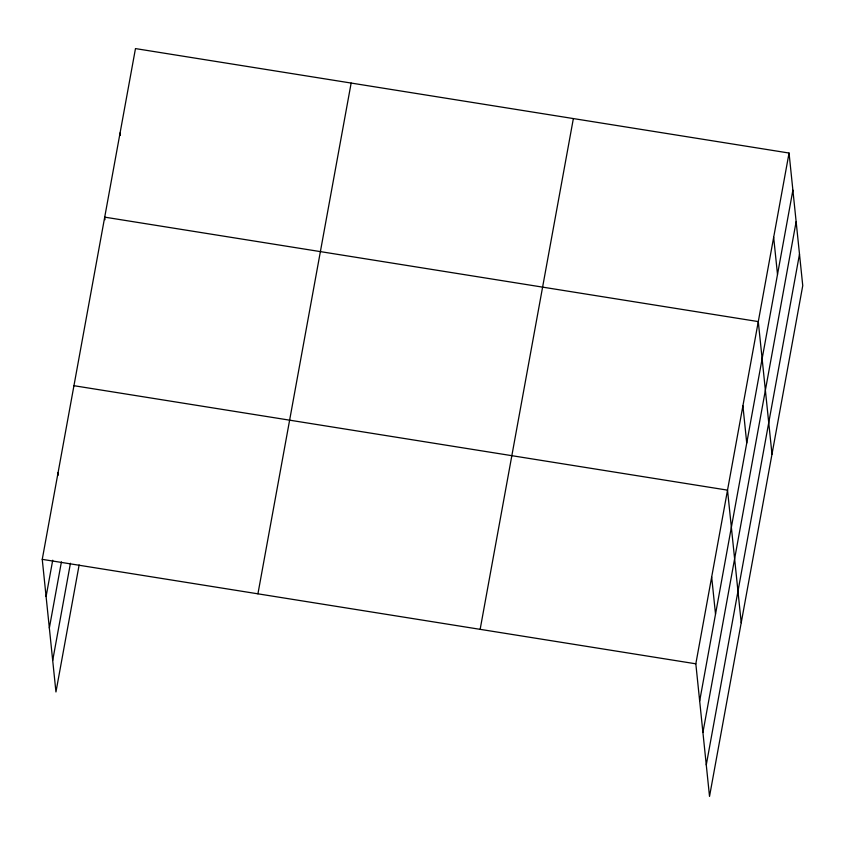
<?xml version="1.0" encoding="UTF-8"?>
<svg xmlns="http://www.w3.org/2000/svg" width="845" height="845" viewBox="0 0 845 845"><rect width="100%" height="100%" fill="white"/><g stroke="black" fill="none" stroke-linecap="round" stroke-linejoin="round"><path stroke-width="1.27" d="M79.134 564.956L55.95 691.96L42.25 559.358L135.475 48.587L789.05 153.04L802.75 285.642L709.525 796.412L695.826 663.811L789.05 153.04M46.095 596.517L52.717 560.224M49.348 628.015L61.41 561.914M52.696 660.463L70.441 563.266M257.926 593.824L351.15 83.063M480.15 629.335L573.364 118.575M699.671 700.97L792.885 190.199M702.924 732.457L796.138 221.696M706.272 764.915L799.497 254.144M73.948 385.7L727.524 490.142L741.223 622.744M42.25 559.358L695.826 663.811M773.661 237.318L777.506 274.477M771.992 454.198L758.282 321.596L104.706 217.144L104.97 219.711M742.903 405.864L746.737 443.023M711.67 576.977L715.514 614.135M120.085 132.866L120.36 135.432M58.094 472.524L58.358 475.091"/></g></svg>
